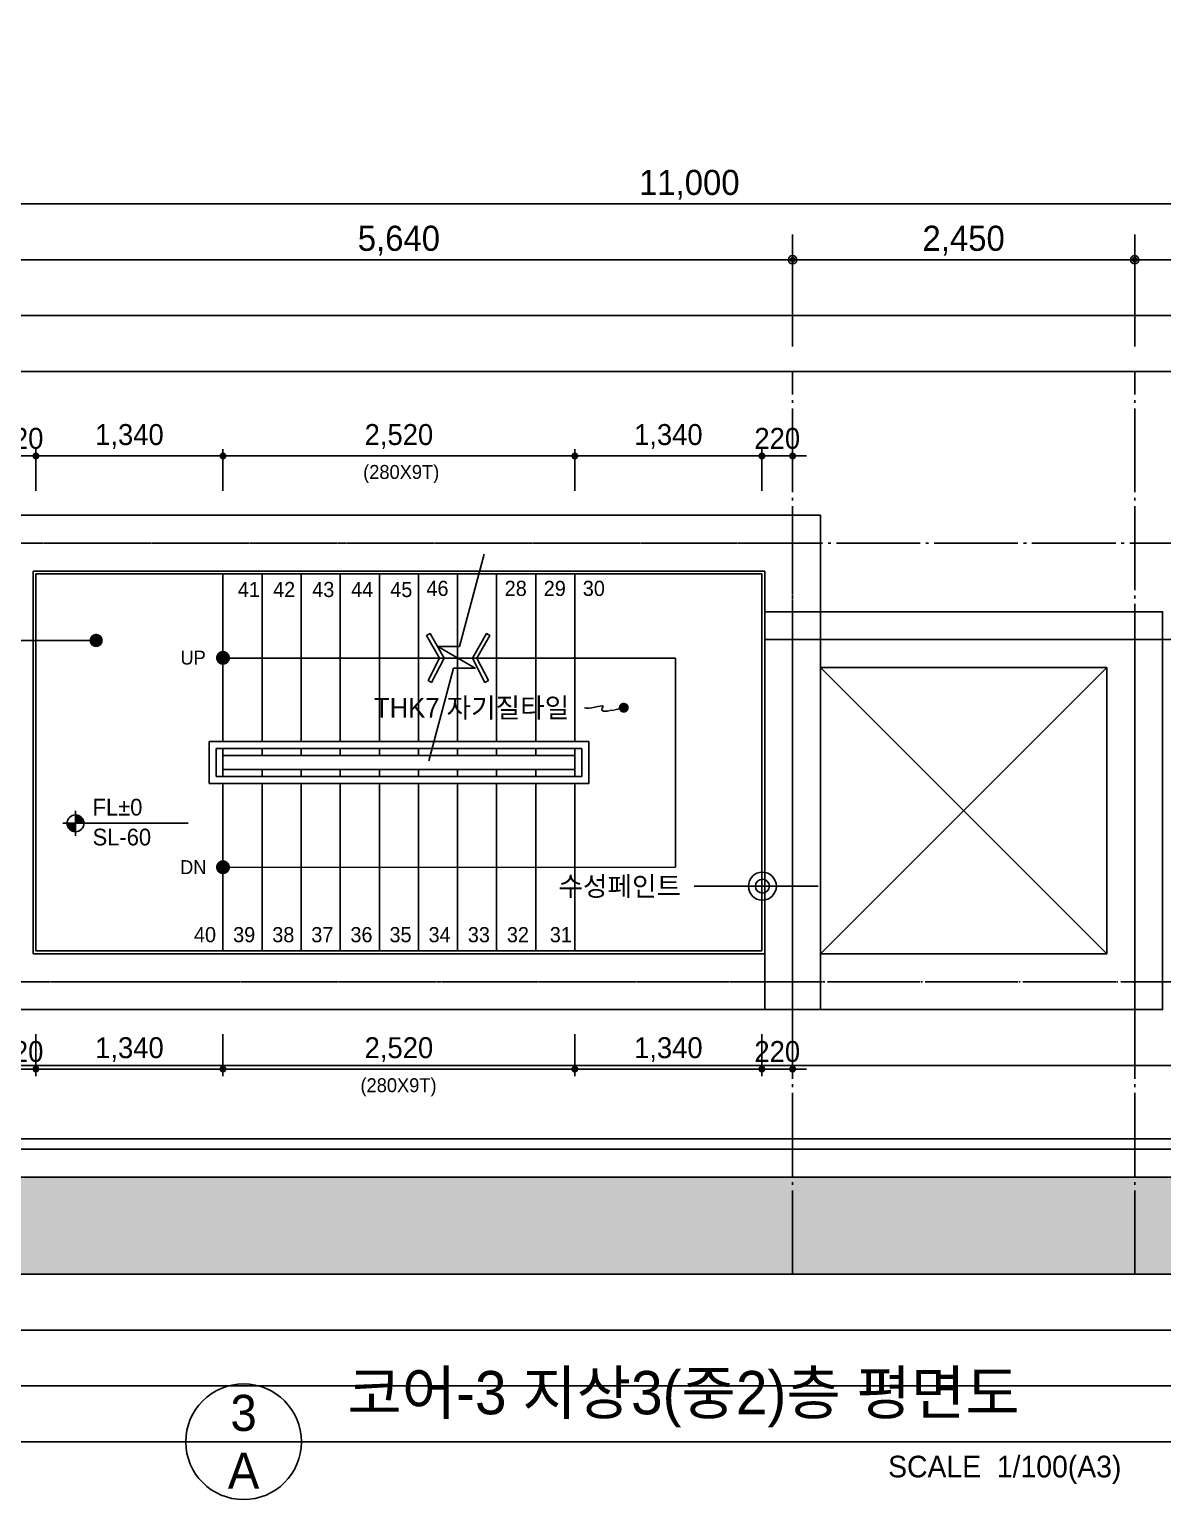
# Model space of a CAD drawing. Header units: millimetres. Extents: x 252711992 to 505989238, y 504776675 to 1009617600.
# Drawn here: x 253220922 to 253229039, y 504805853 to 504816382 of the extents above; entities that cross this region are included whole.
import ezdxf
from ezdxf.enums import TextEntityAlignment as Align
from ezdxf.xclip import XClip

# ---------------------------------------------------------------- set-up
doc = ezdxf.new("R2010")
doc.units = ezdxf.units.MM
doc.header["$XCLIPFRAME"] = 0
doc.linetypes.add('CEN', pattern=[35, 30, -2, 1, -2])
for name, color, linetype in [('$ZCDB_AUDIT_GENERATED_600D18', 7, 'Continuous'), ('0KD DIM', 7, 'Continuous'), ('4A.TEC CEN', 1, 'CEN'), ('4A.TEC CEN 보조1', 14, 'CEN'), ('4A.TEC ELE 4', 9, 'Continuous'), ('4A.TEC IND', 7, 'Continuous'), ('4A.TEC TEXT', 7, 'Continuous'), ('4A.TEC TEXT 1', 3, 'Continuous'), ('4A.TEC TEXT 2', 3, 'Continuous'), ('4A.TEC 마감선 2', 5, 'Continuous'), ('4A.TEC 벽체 1', 2, 'Continuous'), ('4A.TEC 벽체 3', 4, 'Continuous'), ('4A.TEC 심볼', 7, 'Continuous'), ('4A.TEC 해치 1', 9, 'Continuous'), ('CEN', 1, 'CEN'), ('LEV', 7, 'Continuous'), ('TEXT', 7, 'Continuous'), ('㈜SE&C TEXT', 7, 'Continuous'), ('㈜SE&C 패턴 1', 8, 'Continuous')]:
    doc.layers.add(name, color=color, linetype=linetype)
doc.layers.add('DEFPOINT', color=135, linetype='Continuous', plot=False)
doc.styles.add('나눔고딕', font='')
doc.styles.add('돋움', font='')
doc.styles.add('돋음체', font='')
doc.styles.get('나눔고딕').set_extended_font_data('Dotum')
doc.styles.get('돋움').set_extended_font_data('Dotum')
doc.styles.get('돋음체').set_extended_font_data('Dotum')
doc.dimstyles.new('DIM_600(외부치수)', dxfattribs={"dimscale": 400, "dimtxt": 3.299999999999998, "dimasz": 1, "dimexe": 2, "dimexo": 2, "dimgap": 1, "dimtad": 1, "dimdec": 0, "dimdsep": 46, "dimlunit": 6, "dimtxsty": '나눔고딕', "dimblk1": 'DIMDOT', "dimblk2": 'DIMDOT', "dimsah": 1, "dimcen": 2.5, "dimdle": 1.5, "dimclrd": 8, "dimclre": 8, "dimclrt": 3, "dimadec": 0, "dimazin": 0, "dimtfac": 1, "dimtdec": 0, "dimtix": 1, "dimtmove": 2, "dimatfit": 3, "dimldrblk": 'DIMDOT', "dimfxl": 1, "dimtvp": 1, "dimtolj": 1, "dimtzin": 0, "dimarcsym": 0})
doc.dimstyles.new('DIM_80(외부치수)', dxfattribs={"dimscale": 40, "dimtxt": 3.299999999999998, "dimasz": 1, "dimexe": 2, "dimexo": 2, "dimgap": 1, "dimtad": 1, "dimdec": 0, "dimdsep": 46, "dimlunit": 6, "dimtxsty": '돋움', "dimblk1": 'DIMDOT', "dimblk2": 'DIMDOT', "dimsah": 1, "dimcen": 2.5, "dimdle": 1.5, "dimclrd": 1, "dimclre": 7, "dimclrt": 2, "dimadec": 0, "dimazin": 0, "dimtfac": 1, "dimtdec": 0, "dimtix": 1, "dimtmove": 2, "dimatfit": 3, "dimldrblk": 'DIMDOT', "dimfxl": 1, "dimtvp": 1, "dimtolj": 1, "dimtzin": 0, "dimarcsym": 0})
doc.dimstyles.new('KD DIM 1', dxfattribs={"dimscale": 50, "dimtxt": 3, "dimasz": 1, "dimexe": 1, "dimexo": 1, "dimgap": 1, "dimtad": 1, "dimdec": 0, "dimzin": 0, "dimdsep": 46, "dimlunit": 6, "dimtxsty": '돋음체', "dimblk": 'DOT', "dimcen": 3, "dimdle": 1, "dimclrd": 256, "dimclre": 256, "dimclrt": 3, "dimazin": 0, "dimtfac": 1, "dimtdec": 0, "dimtix": 1, "dimtmove": 2, "dimatfit": 3, "dimldrblk": 'OBLIQUE', "dimfxl": 1, "dimtvp": 0.8333, "dimtolj": 1, "dimtzin": 0, "dimarcsym": 0})

# ---------------------------------------------------------------- blocks, each defined once
blk = doc.blocks.new('dwgFD3B')
at = {"layer": '4A.TEC CEN', "color": 250, "ltscale": 500}
blk.add_line((49194.51359510422, -169936.8347870111, -3333.333333333334), (357999.999995023, -169936.8347870111, -3333.333333333334), dxfattribs=at)
blk = doc.blocks.new('DIMDOT')
at = {"color": 0}
blk.add_line((-2, 0), (2, 0), dxfattribs=at)
for radius in [0.5, 0.25]:
    blk.add_circle((0, 0), radius, dxfattribs=at)
blk = doc.blocks.new('*D389')
at = {"layer": '$ZCDB_AUDIT_GENERATED_600D18', "color": 8, "lineweight": -2, "transparency": 16777216}
for p, q in [((253220148.7754982, 504814112.1607442), (253220148.7754982, 504815312.1607442)), ((253231148.7754982, 504814112.1607442), (253231148.7754982, 504815312.1607442)), ((253220208.7754982, 504815132.1607442), (253231088.7754982, 504815132.1607442))]:
    blk.add_line(p, q, dxfattribs=at)
at = {"layer": 'Defpoints', "color": 0, "transparency": 16777216}
for p in [(253231148.7754982, 504815132.1607442), (253220148.7754982, 504813932.1607442, 1.956323103513569e-09), (253231148.7754982, 504813932.1607442)]:
    blk.add_point(p, dxfattribs=at)
at = {"layer": '$ZCDB_AUDIT_GENERATED_600D18', "color": 8, "lineweight": -2, "transparency": 16777216, "xscale": 60, "yscale": 60, "zscale": 60, "rotation": 180}
blk.add_blockref('DIMDOT', (253220148.7754982, 504815132.1607442), dxfattribs=at)
at = {"layer": '$ZCDB_AUDIT_GENERATED_600D18', "color": 8, "lineweight": -2, "transparency": 16777216, "xscale": 60, "yscale": 60, "zscale": 60}
blk.add_blockref('DIMDOT', (253231148.7754982, 504815132.1607442), dxfattribs=at)
at = {"layer": '$ZCDB_AUDIT_GENERATED_600D18', "color": 3, "transparency": 16777216, "insert": (253225648.7754982, 504815269.6234308), "char_height": 180, "attachment_point": 5, "style": '나눔고딕'}
blk.add_mtext('\\A1;11,000', dxfattribs=at)
blk = doc.blocks.new('*D390')
at = {"layer": '$ZCDB_AUDIT_GENERATED_600D18', "color": 8, "lineweight": -2, "transparency": 16777216}
for p, q in [((253228838.7741419, 504814112.1607437), (253228838.7741419, 504814912.1607442)), ((253231148.7754982, 504814112.1607434), (253231148.7754982, 504814912.1607442)), ((253228898.7741419, 504814732.1607442), (253231088.7754982, 504814732.1607442))]:
    blk.add_line(p, q, dxfattribs=at)
at = {"layer": 'Defpoints', "color": 0, "transparency": 16777216}
for p in [(253231148.7754982, 504814732.1607442), (253228838.7741419, 504813932.1607437, 568.5618742549887), (253231148.7754982, 504813932.1607434, 4431.440405676482)]:
    blk.add_point(p, dxfattribs=at)
at = {"layer": '$ZCDB_AUDIT_GENERATED_600D18', "color": 8, "lineweight": -2, "transparency": 16777216, "xscale": 60, "yscale": 60, "zscale": 60, "rotation": 180}
blk.add_blockref('DIMDOT', (253228838.7741419, 504814732.1607442), dxfattribs=at)
at = {"layer": '$ZCDB_AUDIT_GENERATED_600D18', "color": 8, "lineweight": -2, "transparency": 16777216, "xscale": 60, "yscale": 60, "zscale": 60}
blk.add_blockref('DIMDOT', (253231148.7754982, 504814732.1607442), dxfattribs=at)
at = {"layer": '$ZCDB_AUDIT_GENERATED_600D18', "color": 3, "transparency": 16777216, "insert": (253229993.7748201, 504814869.6234308), "char_height": 180, "attachment_point": 5, "style": '나눔고딕'}
blk.add_mtext('\\A1;2,310', dxfattribs=at)
blk = doc.blocks.new('*D393')
at = {"layer": '$ZCDB_AUDIT_GENERATED_600D18', "color": 8, "lineweight": -2, "transparency": 16777216}
for p, q in [((253220748.7741419, 504814112.160741), (253220748.7741419, 504814912.1607442)), ((253226388.7741419, 504814112.1607372), (253226388.7741419, 504814912.1607442)), ((253220808.7741419, 504814732.1607442), (253226328.7741419, 504814732.1607442))]:
    blk.add_line(p, q, dxfattribs=at)
at = {"layer": 'Defpoints', "color": 0, "transparency": 16777216}
for p in [(253226388.7741419, 504814732.1607442), (253220748.7741419, 504813932.160741, 34666.66625857192), (253226388.7741419, 504813932.1607372, 81666.6657055349)]:
    blk.add_point(p, dxfattribs=at)
at = {"layer": '$ZCDB_AUDIT_GENERATED_600D18', "color": 8, "lineweight": -2, "transparency": 16777216, "xscale": 60, "yscale": 60, "zscale": 60, "rotation": 180}
blk.add_blockref('DIMDOT', (253220748.7741419, 504814732.1607442), dxfattribs=at)
at = {"layer": '$ZCDB_AUDIT_GENERATED_600D18', "color": 8, "lineweight": -2, "transparency": 16777216, "xscale": 60, "yscale": 60, "zscale": 60}
blk.add_blockref('DIMDOT', (253226388.7741419, 504814732.1607442), dxfattribs=at)
at = {"layer": '$ZCDB_AUDIT_GENERATED_600D18', "color": 3, "transparency": 16777216, "insert": (253223568.7741419, 504814869.6234308), "char_height": 180, "attachment_point": 5, "style": '나눔고딕'}
blk.add_mtext('\\A1;5,640', dxfattribs=at)
blk = doc.blocks.new('*D394')
at = {"layer": '$ZCDB_AUDIT_GENERATED_600D18', "color": 8, "lineweight": -2, "transparency": 16777216}
for p, q in [((253226388.7741419, 504814112.1607372), (253226388.7741419, 504814912.1607442)), ((253228838.7741419, 504814112.1607389), (253228838.7741419, 504814912.1607442)), ((253228778.7741419, 504814732.1607442), (253226448.7741419, 504814732.1607442))]:
    blk.add_line(p, q, dxfattribs=at)
at = {"layer": 'Defpoints', "color": 0, "transparency": 16777216}
for p in [(253226388.7741419, 504814732.1607442), (253226388.7741419, 504813932.1607372, 81666.6657055349), (253228838.7741419, 504813932.1607389, 61249.99927946219)]:
    blk.add_point(p, dxfattribs=at)
at = {"layer": '$ZCDB_AUDIT_GENERATED_600D18', "color": 8, "lineweight": -2, "transparency": 16777216, "xscale": 60, "yscale": 60, "zscale": 60, "rotation": 180}
blk.add_blockref('DIMDOT', (253226388.7741419, 504814732.1607442), dxfattribs=at)
at = {"layer": '$ZCDB_AUDIT_GENERATED_600D18', "color": 8, "lineweight": -2, "transparency": 16777216, "xscale": 60, "yscale": 60, "zscale": 60}
blk.add_blockref('DIMDOT', (253228838.7741419, 504814732.1607442), dxfattribs=at)
at = {"layer": '$ZCDB_AUDIT_GENERATED_600D18', "color": 3, "transparency": 16777216, "insert": (253227613.7741419, 504814869.6234308), "char_height": 180, "attachment_point": 5, "style": '나눔고딕'}
blk.add_mtext('\\A1;2,450', dxfattribs=at)
blk = doc.blocks.new('A$C8f3d9ad0')
at = {"layer": '㈜SE&C 패턴 1'}
h = blk.add_hatch(dxfattribs=at)
h.set_pattern_fill('ANSI31', color=253, scale=50.00000000000001, angle=270.0000000000022, style=0)
h.set_pattern_definition([(270, (-8191918.330706626, 2394613.068482339), (274.96306577, 1.089972556655994e-11), [158.7499999999999, -317.4999999999998]), (30.00000000000211, (-8191918.330706626, 2394613.068482339), (-137.4815328850094, 238.125000059266), [158.749999999999, -317.499999999998]), (330.0000000000023, (-8191918.330706626, 2394454.318482339), (137.4815328849906, 238.1250000592768), [158.749999999999, -317.4999999999981])])
h.paths.add_polyline_path([(21800.00143671036, 1200.001295626163), (66777.24513575435, 1200.001295626163), (66777.24513563514, 5787.500983417034), (67402.24513569474, 5954.969228684902), (66152.24513551593, 6289.905719280243), (66777.24513563514, 6457.373964428902), (66777.24513575435, 10800.00129562616), (21800.0014359951, 10800.00129562616, -0.414213562373095), (9600.001436829567, 23000.00129568577), (0.00143665075302124, 23000.00129544735, 0.414213562373095), (21800.00143647194, 1200.001295626163)])
at = {"elevation": -0.4499961073975101, "flags": 128}
for points in [[(66777.24513575435, 10800.00129562616), (21300.00143668056, 10800.00129562616, -0.4227866082722467), (9600.001436769962, 23000.00129568577)], [(66777.24513575435, 11000.00129562616), (21300.00143668056, 11000.00129562616, -0.4229308986275558), (9800.00143662095, 23000.00129568577)]]:
    blk.add_lwpolyline(points, format="xyb", dxfattribs=at)
at = {"layer": '4A.TEC 벽체 3', "elevation": -0.4499961073975101}
for points in [[(27300.00143671036, 78200.00129574537), (82300.00143659115, 78200.00129574537), (82300.00143659115, 89200.00129562616), (112000.0014364719, 89200.00129550695), (112000.0014365315, 0.001295864582061768), (71300.00143671036, 0.001295983791351318), (71300.00143665075, 11000.00129598379), (27300.00143671036, 11000.00129574537)], [(27375.00143671036, 78125.00129574537), (82375.00143659115, 78125.00129574537), (82375.00143659115, 89125.00129562616), (111925.0014364719, 89125.00129550695), (111925.0014365315, 75.00129586458206), (71375.00143671036, 75.00129598379135), (71375.00143665075, 11075.00129598379), (27375.00143671036, 11075.00129574537)]]:
    blk.add_lwpolyline(points, close=True, dxfattribs=at)
blk = doc.blocks.new('ADFAWEFQWEFQWF')
at = {"layer": '4A.TEC CEN 보조1', "ltscale": 10}
for p, q in [((200, 0), (200, 2850.000003039837)), ((2650, 2850.000003039837), (2650, 0)), ((0, 2650.000003039837), (2850, 2650.000003039837)), ((2850, 200), (0, 200))]:
    blk.add_line(p, q, dxfattribs=at)
at = {"layer": '4A.TEC 벽체 1'}
for p, q in [((400, 2450.000003576279), (400, 400.0000002384186)), ((400, 2450.000003576279), (2450, 2450.000003039837)), ((2450, 2450.000003039837), (2450, 400.0000030398369)), ((400, 400.0000002384186), (2450, 400.0000028014183))]:
    blk.add_line(p, q, dxfattribs=at)
blk.add_lwpolyline([(875.0021517574787, 2850.000003039837), (0, 2850.000003039837), (0, 0), (2850, 0), (2850, 2850.000003039837), (875.0021517574787, 2850.000003039837)], dxfattribs=at)
at = {"layer": '4A.TEC 해치 1'}
for p, q in [((400, 2450.000003576279), (2450, 400.0000030398369)), ((2450, 2450.000003039837), (400, 400.0000002384186))]:
    blk.add_line(p, q, dxfattribs=at)
blk = doc.blocks.new('ASDFAWGFQWEGRQEWR')
at = {"layer": 'CEN'}
blk.add_lwpolyline([(1711.563310235739, 117.6312502026558), (1640.734880536795, 101.4625445604324), (1594.273082643747, 94.00800722837448), (1567.469787657261, 93.40916627645493), (1555.616866767406, 97.8075498342514), (1554.00619110465, 105.3446859121323), (1557.929631829262, 114.1621026992798), (1562.679060041904, 122.4013282060623), (1563.546346962452, 128.2038905024529), (1556.924680322409, 130.2069102525711), (1543.612514823675, 129.0298780202866), (1525.509621739388, 125.7878770232201), (1504.515772283077, 121.5959903597832), (1482.53073784709, 117.5693011879921), (1461.454289674759, 114.8228927254677), (1443.186199069023, 114.4718480110168), (1429.626237303019, 117.6312502026558)], dxfattribs=at)
at = {"layer": '㈜SE&C TEXT', "color": 1, "const_width": 35.86564879630993}
blk.add_lwpolyline([(1729.496134638786, 117.6312502026558, 1), (1693.630485832691, 117.6312502026558, 1)], format="xyb", close=True, dxfattribs=at)
at = {"layer": '4A.TEC TEXT', "style": '돋움'}
blk.add_text('THK7 자기질타일', height=140, dxfattribs=at).set_placement((-76.75096759200096, 117.6312502026558), align=Align.MIDDLE_LEFT)
blk = doc.blocks.new('A$C3A5201BD')
at = {"layer": 'LEV'}
h = blk.add_hatch(color=256, dxfattribs=at)
h.paths.add_polyline_path([(199.9995037299813, 200.0000386673782), (334.9992689478677, 200.0000386674074, 0.4142135623731555), (199.9995037299813, 334.9998038851481)])
h.paths.add_polyline_path([(199.9995037299813, 65.00027344955014), (199.9995037299813, 200.0000386674074), (64.9997385123279, 200.0000386673782, 0.4142135623728401)])
at = {"layer": 'LEV', "color": 7}
for p, q in [((199.9995037299813, 0.0002734496083576), (199.9995037299813, 399.9998038851481)), ((-0.0002614879049361, 200.0000386673201), (2007.350584278698, 200.0000386679894)), ((-0.0002614876721054, 200.0000386673491), (399.9992689478677, 200.0000386674364))]:
    blk.add_line(p, q, dxfattribs=at)
blk.add_circle((199.9995037300978, 200.0000386673491), 134.9997652177996, dxfattribs=at)
blk = doc.blocks.new('_Dot')
at = {"color": 0, "linetype": 'ByBlock', "lineweight": -2}
blk.add_line((-0.5, 0), (-1, 0), dxfattribs=at)
at = {"color": 0, "linetype": 'ByBlock', "const_width": 0.5}
blk.add_lwpolyline([(-0.25, 0, 1), (0.25, 0, 1)], format="xyb", close=True, dxfattribs=at)
blk = doc.blocks.new('*D972')
at = {"layer": '0KD DIM', "lineweight": -2, "transparency": 16777216}
for p, q in [((253222308.7754983, 504813077.1429182), (253222308.7754983, 504813377.1429185)), ((253224778.7754982, 504813327.1429185), (253222358.7754983, 504813327.1429185)), ((253224828.7754982, 504813077.1429182), (253224828.7754982, 504813377.1429185))]:
    blk.add_line(p, q, dxfattribs=at)
at = {"layer": 'Defpoints', "color": 0, "transparency": 16777216}
for p in [(253222308.7754983, 504813327.1429185), (253222308.7754983, 504813027.1429182, 2.3046595742926e-09), (253224828.7754982, 504813027.1429182)]:
    blk.add_point(p, dxfattribs=at)
at = {"layer": '0KD DIM', "lineweight": -2, "transparency": 16777216, "xscale": 50, "yscale": 50, "zscale": 50, "rotation": 180}
blk.add_blockref('_Dot', (253222308.7754983, 504813327.1429185), dxfattribs=at)
at = {"layer": '0KD DIM', "lineweight": -2, "transparency": 16777216, "xscale": 50, "yscale": 50, "zscale": 50}
blk.add_blockref('_Dot', (253224828.7754982, 504813327.1429185), dxfattribs=at)
at = {"layer": '0KD DIM', "color": 3, "transparency": 16777216, "insert": (253223568.7754983, 504813466.6951573), "char_height": 150, "attachment_point": 5, "style": '돋음체'}
blk.add_mtext('\\A1;2,520', dxfattribs=at)
blk = doc.blocks.new('_OBLIQUE')
at = {"color": 0, "linetype": 'ByBlock'}
blk.add_line((-0.5, -0.5), (0.5, 0.5), dxfattribs=at)
blk = doc.blocks.new('*D973')
at = {"layer": '0KD DIM', "lineweight": -2, "transparency": 16777216}
for p, q in [((253224828.7754982, 504813077.1429182), (253224828.7754982, 504813377.1429185)), ((253224878.7754982, 504813327.1429185), (253226118.7754983, 504813327.1429185)), ((253226168.7754983, 504813077.1429182), (253226168.7754983, 504813377.1429185))]:
    blk.add_line(p, q, dxfattribs=at)
at = {"layer": 'Defpoints', "color": 0, "transparency": 16777216}
for p in [(253226168.7754983, 504813327.1429185), (253224828.7754982, 504813027.1429182), (253226168.7754983, 504813027.1429182)]:
    blk.add_point(p, dxfattribs=at)
at = {"layer": '0KD DIM', "lineweight": -2, "transparency": 16777216, "xscale": 50, "yscale": 50, "zscale": 50, "rotation": 180}
blk.add_blockref('_Dot', (253224828.7754982, 504813327.1429185), dxfattribs=at)
at = {"layer": '0KD DIM', "lineweight": -2, "transparency": 16777216, "xscale": 50, "yscale": 50, "zscale": 50}
blk.add_blockref('_Dot', (253226168.7754983, 504813327.1429185), dxfattribs=at)
at = {"layer": '0KD DIM', "color": 3, "transparency": 16777216, "insert": (253225498.7754983, 504813466.6951573), "char_height": 150, "attachment_point": 5, "style": '돋음체'}
blk.add_mtext('\\A1;1,340', dxfattribs=at)
blk = doc.blocks.new('*D974')
at = {"layer": '0KD DIM', "lineweight": -2, "transparency": 16777216}
for p, q in [((253220968.7754983, 504813077.1429182), (253220968.7754983, 504813377.1429185)), ((253222258.7754983, 504813327.1429185), (253221018.7754983, 504813327.1429185)), ((253222308.7754983, 504813077.1429183), (253222308.7754983, 504813377.1429185))]:
    blk.add_line(p, q, dxfattribs=at)
at = {"layer": 'Defpoints', "color": 0, "transparency": 16777216}
for p in [(253220968.7754983, 504813327.1429185), (253220968.7754983, 504813027.1429182), (253222308.7754983, 504813027.1429183)]:
    blk.add_point(p, dxfattribs=at)
at = {"layer": '0KD DIM', "lineweight": -2, "transparency": 16777216, "xscale": 50, "yscale": 50, "zscale": 50, "rotation": 180}
blk.add_blockref('_Dot', (253220968.7754983, 504813327.1429185), dxfattribs=at)
at = {"layer": '0KD DIM', "lineweight": -2, "transparency": 16777216, "xscale": 50, "yscale": 50, "zscale": 50}
blk.add_blockref('_Dot', (253222308.7754983, 504813327.1429185), dxfattribs=at)
at = {"layer": '0KD DIM', "color": 3, "transparency": 16777216, "insert": (253221638.7754983, 504813466.6951573), "char_height": 150, "attachment_point": 5, "style": '돋음체'}
blk.add_mtext('\\A1;1,340', dxfattribs=at)
blk = doc.blocks.new('*D975')
at = {"layer": '0KD DIM', "lineweight": -2, "transparency": 16777216}
for p, q in [((253226118.7754983, 504813327.1429185), (253226068.7754983, 504813327.1429185)), ((253226168.7754983, 504813077.1429182), (253226168.7754983, 504813377.1429185)), ((253226388.7754983, 504813327.1429185), (253226168.7754983, 504813327.1429185)), ((253226388.7754983, 504813077.1429182), (253226388.7754983, 504813377.1429185)), ((253226438.7754983, 504813327.1429185), (253226488.7754983, 504813327.1429185))]:
    blk.add_line(p, q, dxfattribs=at)
at = {"layer": 'Defpoints', "color": 0, "transparency": 16777216}
for p in [(253226168.7754983, 504813327.1429185), (253226168.7754983, 504813027.1429182), (253226388.7754983, 504813027.1429182)]:
    blk.add_point(p, dxfattribs=at)
at = {"layer": '0KD DIM', "lineweight": -2, "transparency": 16777216, "xscale": 50, "yscale": 50, "zscale": 50}
blk.add_blockref('_Dot', (253226168.7754983, 504813327.1429185), dxfattribs=at)
at = {"layer": '0KD DIM', "lineweight": -2, "transparency": 16777216, "xscale": 50, "yscale": 50, "zscale": 50, "rotation": 180}
blk.add_blockref('_Dot', (253226388.7754983, 504813327.1429185), dxfattribs=at)
at = {"layer": '0KD DIM', "color": 3, "transparency": 16777216, "insert": (253226278.7754983, 504813452.2446824), "char_height": 150, "attachment_point": 5, "style": '돋음체'}
blk.add_mtext('\\A1;220', dxfattribs=at)
blk = doc.blocks.new('*D976')
at = {"layer": '0KD DIM', "lineweight": -2, "transparency": 16777216}
for p, q in [((253220698.774142, 504813327.1429185), (253220648.774142, 504813327.1429185)), ((253220748.774142, 504813077.1429183), (253220748.774142, 504813377.1429185)), ((253220748.774142, 504813327.1429185), (253220968.7754983, 504813327.1429185)), ((253220968.7754983, 504813077.1429182), (253220968.7754983, 504813377.1429185)), ((253221018.7754983, 504813327.1429185), (253221068.7754983, 504813327.1429185))]:
    blk.add_line(p, q, dxfattribs=at)
at = {"layer": 'Defpoints', "color": 0, "transparency": 16777216}
for p in [(253220968.7754983, 504813327.1429185), (253220748.774142, 504813027.1429183), (253220968.7754983, 504813027.1429182)]:
    blk.add_point(p, dxfattribs=at)
at = {"layer": '0KD DIM', "lineweight": -2, "transparency": 16777216, "xscale": 50, "yscale": 50, "zscale": 50}
blk.add_blockref('_Dot', (253220748.774142, 504813327.1429185), dxfattribs=at)
at = {"layer": '0KD DIM', "lineweight": -2, "transparency": 16777216, "xscale": 50, "yscale": 50, "zscale": 50, "rotation": 180}
blk.add_blockref('_Dot', (253220968.7754983, 504813327.1429185), dxfattribs=at)
at = {"layer": '0KD DIM', "color": 3, "transparency": 16777216, "insert": (253220858.7748201, 504813452.2446824), "char_height": 150, "attachment_point": 5, "style": '돋음체'}
blk.add_mtext('\\A1;220', dxfattribs=at)
blk = doc.blocks.new('*D977')
at = {"layer": '0KD DIM', "lineweight": -2, "transparency": 16777216}
for p, q in [((253222308.7754982, 504809186.1429182), (253222308.7754982, 504808886.1429179)), ((253224828.7754982, 504809186.1429181), (253224828.7754982, 504808886.1429179)), ((253224778.7754982, 504808936.1429179), (253222358.7754982, 504808936.1429179))]:
    blk.add_line(p, q, dxfattribs=at)
at = {"layer": 'Defpoints', "color": 0, "transparency": 16777216}
for p in [(253222308.7754982, 504809236.1429182, 2.3046595742926e-09), (253224828.7754982, 504809236.1429181), (253222308.7754982, 504808936.1429179)]:
    blk.add_point(p, dxfattribs=at)
at = {"layer": '0KD DIM', "lineweight": -2, "transparency": 16777216, "xscale": 50, "yscale": 50, "zscale": 50, "rotation": 180}
blk.add_blockref('_Dot', (253222308.7754982, 504808936.1429179), dxfattribs=at)
at = {"layer": '0KD DIM', "lineweight": -2, "transparency": 16777216, "xscale": 50, "yscale": 50, "zscale": 50}
blk.add_blockref('_Dot', (253224828.7754982, 504808936.1429179), dxfattribs=at)
at = {"layer": '0KD DIM', "color": 3, "transparency": 16777216, "insert": (253223568.7754982, 504809075.6951567), "char_height": 150, "attachment_point": 5, "style": '돋음체'}
blk.add_mtext('\\A1;2,520', dxfattribs=at)
blk = doc.blocks.new('*D978')
at = {"layer": '0KD DIM', "lineweight": -2, "transparency": 16777216}
for p, q in [((253224828.7754982, 504809186.1429181), (253224828.7754982, 504808886.1429179)), ((253226168.7754982, 504809186.1429182), (253226168.7754982, 504808886.1429179)), ((253224878.7754982, 504808936.1429179), (253226118.7754982, 504808936.1429179))]:
    blk.add_line(p, q, dxfattribs=at)
at = {"layer": 'Defpoints', "color": 0, "transparency": 16777216}
for p in [(253224828.7754982, 504809236.1429181), (253226168.7754982, 504809236.1429182), (253226168.7754982, 504808936.1429179)]:
    blk.add_point(p, dxfattribs=at)
at = {"layer": '0KD DIM', "lineweight": -2, "transparency": 16777216, "xscale": 50, "yscale": 50, "zscale": 50, "rotation": 180}
blk.add_blockref('_Dot', (253224828.7754982, 504808936.1429179), dxfattribs=at)
at = {"layer": '0KD DIM', "lineweight": -2, "transparency": 16777216, "xscale": 50, "yscale": 50, "zscale": 50}
blk.add_blockref('_Dot', (253226168.7754982, 504808936.1429179), dxfattribs=at)
at = {"layer": '0KD DIM', "color": 3, "transparency": 16777216, "insert": (253225498.7754982, 504809075.6951567), "char_height": 150, "attachment_point": 5, "style": '돋음체'}
blk.add_mtext('\\A1;1,340', dxfattribs=at)
blk = doc.blocks.new('*D979')
at = {"layer": '0KD DIM', "lineweight": -2, "transparency": 16777216}
for p, q in [((253220968.7754982, 504809186.1429182), (253220968.7754982, 504808886.1429179)), ((253222308.7754982, 504809186.1429181), (253222308.7754982, 504808886.1429179)), ((253222258.7754982, 504808936.1429179), (253221018.7754982, 504808936.1429179))]:
    blk.add_line(p, q, dxfattribs=at)
at = {"layer": 'Defpoints', "color": 0, "transparency": 16777216}
for p in [(253220968.7754982, 504809236.1429182), (253222308.7754982, 504809236.1429181), (253220968.7754982, 504808936.1429179)]:
    blk.add_point(p, dxfattribs=at)
at = {"layer": '0KD DIM', "lineweight": -2, "transparency": 16777216, "xscale": 50, "yscale": 50, "zscale": 50, "rotation": 180}
blk.add_blockref('_Dot', (253220968.7754982, 504808936.1429179), dxfattribs=at)
at = {"layer": '0KD DIM', "lineweight": -2, "transparency": 16777216, "xscale": 50, "yscale": 50, "zscale": 50}
blk.add_blockref('_Dot', (253222308.7754982, 504808936.1429179), dxfattribs=at)
at = {"layer": '0KD DIM', "color": 3, "transparency": 16777216, "insert": (253221638.7754982, 504809075.6951567), "char_height": 150, "attachment_point": 5, "style": '돋음체'}
blk.add_mtext('\\A1;1,340', dxfattribs=at)
blk = doc.blocks.new('*D980')
at = {"layer": '0KD DIM', "lineweight": -2, "transparency": 16777216}
for p, q in [((253226168.7754982, 504809186.1429182), (253226168.7754982, 504808886.1429179)), ((253226388.7754982, 504809186.1429182), (253226388.7754982, 504808886.1429179)), ((253226118.7754982, 504808936.1429179), (253226068.7754982, 504808936.1429179)), ((253226388.7754982, 504808936.1429179), (253226168.7754982, 504808936.1429179)), ((253226438.7754982, 504808936.1429179), (253226488.7754982, 504808936.1429179))]:
    blk.add_line(p, q, dxfattribs=at)
at = {"layer": 'Defpoints', "color": 0, "transparency": 16777216}
for p in [(253226168.7754982, 504809236.1429182), (253226388.7754982, 504809236.1429182), (253226168.7754982, 504808936.1429179)]:
    blk.add_point(p, dxfattribs=at)
at = {"layer": '0KD DIM', "lineweight": -2, "transparency": 16777216, "xscale": 50, "yscale": 50, "zscale": 50}
blk.add_blockref('_Dot', (253226168.7754982, 504808936.1429179), dxfattribs=at)
at = {"layer": '0KD DIM', "lineweight": -2, "transparency": 16777216, "xscale": 50, "yscale": 50, "zscale": 50, "rotation": 180}
blk.add_blockref('_Dot', (253226388.7754982, 504808936.1429179), dxfattribs=at)
at = {"layer": '0KD DIM', "color": 3, "transparency": 16777216, "insert": (253226278.7754982, 504809061.2446818), "char_height": 150, "attachment_point": 5, "style": '돋음체'}
blk.add_mtext('\\A1;220', dxfattribs=at)
blk = doc.blocks.new('*D981')
at = {"layer": '0KD DIM', "lineweight": -2, "transparency": 16777216}
for p, q in [((253220748.7741419, 504809186.1429181), (253220748.7741419, 504808886.1429179)), ((253220968.7754982, 504809186.1429182), (253220968.7754982, 504808886.1429179)), ((253220698.7741419, 504808936.1429179), (253220648.7741419, 504808936.1429179)), ((253220748.7741419, 504808936.1429179), (253220968.7754982, 504808936.1429179)), ((253221018.7754982, 504808936.1429179), (253221068.7754982, 504808936.1429179))]:
    blk.add_line(p, q, dxfattribs=at)
at = {"layer": 'Defpoints', "color": 0, "transparency": 16777216}
for p in [(253220748.7741419, 504809236.1429181), (253220968.7754982, 504809236.1429182), (253220968.7754982, 504808936.1429179)]:
    blk.add_point(p, dxfattribs=at)
at = {"layer": '0KD DIM', "lineweight": -2, "transparency": 16777216, "xscale": 50, "yscale": 50, "zscale": 50}
blk.add_blockref('_Dot', (253220748.7741419, 504808936.1429179), dxfattribs=at)
at = {"layer": '0KD DIM', "lineweight": -2, "transparency": 16777216, "xscale": 50, "yscale": 50, "zscale": 50, "rotation": 180}
blk.add_blockref('_Dot', (253220968.7754982, 504808936.1429179), dxfattribs=at)
at = {"layer": '0KD DIM', "color": 3, "transparency": 16777216, "insert": (253220858.7748201, 504809061.2446818), "char_height": 150, "attachment_point": 5, "style": '돋음체'}
blk.add_mtext('\\A1;220', dxfattribs=at)
blk = doc.blocks.new('ADSFWEFQWEF')
at = {"layer": '4A.TEC TEXT', "style": '돋움'}
blk.add_text('수성페인트', height=140, dxfattribs=at).set_placement((559.8709662556648, 110.2937781214714), align=Align.MIDDLE_LEFT)
at = {"layer": '㈜SE&C TEXT', "color": 1}
blk.add_leader([(2020.711429685354, 110.2937781214714, -5.1186362e-09), (1532.46255376935, 110.2937781214714)], dimstyle='DIM_80(외부치수)', override={"dimasz": 5, "dimtad": 0}, dxfattribs=at)

msp = doc.modelspace()

# ---------------------------------------------------------------- linework, layer by layer
at = {"layer": '4A.TEC CEN', "ltscale": 20}
for p, q in [((253226388.7741419, 504807467.1607454, 1666.666666666672), (253226388.7741419, 504813932.1607442, 1666.666666666672)), ((253228838.7741419, 504807467.1607454, 1666.666666666672), (253228838.7741419, 504813932.1607442, 1666.666666666672)), ((253232203.050748, 504812702.1429183, 1666.666666666672), (253218892.6702329, 504812702.1429183, 1666.666666666672)), ((253232203.050748, 504812012.1429214, 1666.666666666672), (253226188.7741419, 504812012.1429214, 1666.666666666672)), ((253232203.050748, 504809562.1429183, 1666.666666666672), (253218892.6702329, 504809562.1429183, 1666.666666666672))]:
    msp.add_line(p, q, dxfattribs=at)
at = {"layer": '4A.TEC CEN 보조1'}
for p, q in [((253226388.7754982, 504809362.1429182, -3332.883337225936), (253226388.7754982, 504812902.1429182, -3332.883337225936)), ((253226588.7754982, 504812702.1429182, -3332.883337225936), (253220548.7754982, 504812702.1429182, -3332.883337225936)), ((253220548.7754982, 504809562.1429182, -3332.883337225936), (253226588.7754982, 504809562.1429182, -3332.883337225936))]:
    msp.add_line(p, q, dxfattribs=at)
at = {"layer": '4A.TEC ELE 4', "color": 8, "ltscale": 0.3}
for p, q in [((253222308.7741419, 504811282.1429182, -8332.433341118543), (253222308.774142, 504812482.1429182, -8332.433341118543)), ((253222588.7741419, 504811282.1429182, -8332.433341118543), (253222588.774142, 504812482.1429182, -8332.433341118543)), ((253222868.7741419, 504811282.1429182, -8332.433341118543), (253222868.774142, 504812482.1429182, -8332.433341118543)), ((253223148.7741419, 504811282.1429182, -8332.433341118543), (253223148.774142, 504812482.1429182, -8332.433341118543)), ((253223428.7741419, 504811282.1429182, -8332.433341118543), (253223428.774142, 504812482.1429182, -8332.433341118543)), ((253223708.7741419, 504811282.1429182, -8332.433341118543), (253223708.774142, 504812482.1429182, -8332.433341118543)), ((253224268.774142, 504812482.1429182, -8332.433341118543), (253224268.7741419, 504811282.1429182, -8332.433341118543)), ((253224548.774142, 504812482.1429182, -8332.433341118543), (253224548.7741419, 504811282.1429182, -8332.433341118543)), ((253224828.774142, 504812482.1429182, -8332.433341118543), (253224828.7741419, 504811282.1429182, -8332.433341118543)), ((253224928.7741418, 504811282.1429182, -8332.433341118543), (253222208.7741419, 504811282.1429182, -8332.433341118543)), ((253222208.7741419, 504811282.1429182, -8332.433341118543), (253222208.7741419, 504810982.1429182, -8332.433341118543)), ((253224878.7741418, 504811232.1429182, -8332.433341118543), (253222258.7741419, 504811232.1429182, -8332.433341118543)), ((253222258.7741419, 504811232.1429182, -8332.433341118543), (253222258.7741419, 504811032.1429182, -8332.433341118543)), ((253222308.7741419, 504811232.1429182, -8332.433341118543), (253222308.7741419, 504811082.1429182, -8332.433341118543)), ((253222588.7741419, 504811182.1429182, -8332.433341118543), (253222588.7741419, 504811232.1429182, -8332.433341118543)), ((253222868.7741419, 504811182.1429182, -8332.433341118543), (253222868.7741419, 504811232.1429182, -8332.433341118543)), ((253223148.7741419, 504811182.1429182, -8332.433341118543), (253223148.7741419, 504811232.1429182, -8332.433341118543)), ((253224268.7741419, 504811232.1429182, -8332.433341118543), (253224268.7741419, 504811182.1429182, -8332.433341118543)), ((253224548.7741419, 504811232.1429182, -8332.433341118543), (253224548.7741419, 504811182.1429182, -8332.433341118543)), ((253224828.7741419, 504811232.1429182, -8332.433341118543), (253224828.7741419, 504811182.1429182, -8332.433341118543)), ((253224828.7741419, 504811232.1429182, -8332.433341118543), (253224828.7741419, 504811082.1429182, -8332.433341118543)), ((253224878.7741418, 504811232.1429181, -8332.433341118543), (253224878.7741418, 504811032.1429181, -8332.433341118543)), ((253224928.7741418, 504811282.1429181, -8332.433341118543), (253224928.7741418, 504810982.1429181, -8332.433341118543)), ((253224828.7741419, 504811182.1429182, -8332.433341118543), (253222308.7741419, 504811182.1429182, -8332.433341118543)), ((253224878.7741418, 504811032.1429182, -8332.433341118543), (253222258.7741419, 504811032.1429182, -8332.433341118543)), ((253224828.7741419, 504811082.1429182, -8332.433341118543), (253222308.7741419, 504811082.1429182, -8332.433341118543)), ((253222308.7741419, 504811082.1429182, -8332.433341118543), (253222308.7741419, 504811032.1429182, -8332.433341118543)), ((253222588.7741419, 504811082.1429182, -8332.433341118543), (253222588.7741419, 504811032.1429182, -8332.433341118543)), ((253222868.7741419, 504811082.1429182, -8332.433341118543), (253222868.7741419, 504811032.1429182, -8332.433341118543)), ((253223148.7741419, 504811082.1429182, -8332.433341118543), (253223148.7741419, 504811032.1429182, -8332.433341118543)), ((253224268.7741419, 504811082.1429182, -8332.433341118543), (253224268.7741419, 504811032.1429182, -8332.433341118543)), ((253224548.7741419, 504811082.1429182, -8332.433341118543), (253224548.7741419, 504811032.1429182, -8332.433341118543)), ((253224828.7741419, 504811082.1429182, -8332.433341118543), (253224828.7741419, 504811032.1429182, -8332.433341118543)), ((253224928.7741418, 504810982.1429182, -8332.433341118543), (253222208.7741419, 504810982.1429182, -8332.433341118543)), ((253222308.7741419, 504810982.1429182, -8332.433341118543), (253222308.774142, 504809782.1429182, -8332.433341118543)), ((253222588.7741419, 504810982.1429182, -8332.433341118543), (253222588.774142, 504809782.1429182, -8332.433341118543)), ((253222868.7741419, 504810982.1429182, -8332.433341118543), (253222868.774142, 504809782.1429182, -8332.433341118543)), ((253223148.7741419, 504810982.1429182, -8332.433341118543), (253223148.774142, 504809782.1429182, -8332.433341118543)), ((253223428.7741419, 504810982.1429182, -8332.433341118543), (253223428.774142, 504809782.1429182, -8332.433341118543)), ((253223708.7741419, 504810982.1429182, -8332.433341118543), (253223708.774142, 504809782.1429182, -8332.433341118543)), ((253223988.7741419, 504810982.1429182, -8332.433341118543), (253223988.774142, 504809782.1429182, -8332.433341118543)), ((253224268.7741419, 504810982.1429182, -8332.433341118543), (253224268.774142, 504809782.1429182, -8332.433341118543)), ((253224548.7741419, 504810982.1429182, -8332.433341118543), (253224548.774142, 504809782.1429182, -8332.433341118543)), ((253224828.7741419, 504810982.1429182, -8332.433341118543), (253224828.774142, 504809782.1429182, -8332.433341118543))]:
    msp.add_line(p, q, dxfattribs=at)
at = {"layer": '4A.TEC ELE 4', "color": 8}
for p, q in [((253223988.774142, 504812482.1429182, -8332.433341118543), (253223988.774142, 504811282.1429182, -8332.433341118543)), ((253223708.7741419, 504811182.1429182, -8332.433341118543), (253223708.7741419, 504811232.1429182, -8332.433341118543)), ((253223708.7741419, 504811082.1429182, -8332.433341118543), (253223708.7741419, 504811032.1429182, -8332.433341118543))]:
    msp.add_line(p, q, dxfattribs=at)
at = {"layer": '4A.TEC ELE 4', "color": 8, "ltscale": 0.2}
for p, q in [((253223428.7741419, 504811182.1429182, -8332.433341118543), (253223428.7741419, 504811232.1429182, -8332.433341118543)), ((253223428.7741419, 504811082.1429182, -8332.433341118543), (253223428.7741419, 504811032.1429182, -8332.433341118543))]:
    msp.add_line(p, q, dxfattribs=at)
at = {"layer": '4A.TEC ELE 4', "color": 8, "ltscale": 0.02}
for p, q in [((253223988.7741419, 504811232.1429182, -8332.433341118543), (253223988.7741419, 504811182.1429182, -8332.433341118543)), ((253223988.7741419, 504811082.1429182, -8332.433341118543), (253223988.7741419, 504811032.1429182, -8332.433341118543))]:
    msp.add_line(p, q, dxfattribs=at)
at = {"layer": '4A.TEC ELE 4', "color": 8, "ltscale": 0.3, "elevation": -8332.433341118543}
msp.add_lwpolyline([(253223782.9741761, 504811144.9692178), (253223960.8027897, 504811808.6346387), (253224116.0942168, 504811808.6346387), (253223847.1215751, 504811963.9260657), (253224002.4130021, 504811963.9260657), (253224179.5553515, 504812625.0303137)], dxfattribs=at)
at = {"layer": '4A.TEC IND', "color": 8}
for p, q in [((253222308.7741419, 504811879.6429182, -8332.433341118543), (253225548.7741419, 504811879.6400829, -8332.433341118543)), ((253225548.7737949, 504810382.9366342, -8332.433341118543), (253225548.7741419, 504811879.6400829, -8332.433341118543)), ((253222298.773795, 504810380.4394693, -8332.433341118543), (253225548.7737949, 504810382.9366342, -8332.433341118543))]:
    msp.add_line(p, q, dxfattribs=at)
at = {"layer": '4A.TEC IND', "color": 8, "elevation": -8332.433341118543}
for points in [[(253223802.6823146, 504811705.0290916), (253223777.9031121, 504811719.3353708), (253223859.8411162, 504811879.6417671), (253223766.9401797, 504812040.5509093), (253223791.7193822, 504812054.8571886), (253223892.880053, 504811879.6417671)], [(253224185.2978803, 504811705.027491), (253224210.0770828, 504811719.3337703), (253224128.1390787, 504811879.6401665), (253224221.0400152, 504812040.5493088), (253224196.2608127, 504812054.855588), (253224095.1001419, 504811879.6401665)]]:
    msp.add_lwpolyline(points, close=True, dxfattribs=at)
at = {"layer": '4A.TEC IND', "const_width": 50, "elevation": -8332.433341118543}
for points in [[(253222333.7744889, 504811881.3491186, 1), (253222283.7744889, 504811881.3491186, 1)], [(253222333.7741419, 504810382.1429182, 1), (253222283.7741419, 504810382.1429182, 1)]]:
    msp.add_lwpolyline(points, format="xyb", close=True, dxfattribs=at)
at = {"layer": '4A.TEC 마감선 2'}
for p, q in [((253220968.7754982, 504812482.1429182, -3332.883337225936), (253226168.7754982, 504812482.1429182, -3332.883337225936)), ((253220968.7754982, 504809782.1429182, -3332.883337225936), (253220968.7754982, 504812482.1429182, -3332.883337225936)), ((253226168.7754982, 504812482.1429182, -3332.883337225936), (253226168.7754982, 504809782.1429182, -3332.883337225936)), ((253226168.7754982, 504809782.1429182, -3332.883337225936), (253220968.7754982, 504809782.1429182, -3332.883337225936))]:
    msp.add_line(p, q, dxfattribs=at)
at = {"layer": '4A.TEC 벽체 1'}
for p, q in [((253220548.7754982, 504812902.1429182, -3332.883337225936), (253226588.7754982, 504812902.1429182, -3332.883337225936)), ((253226588.7754982, 504812902.1429182, -3332.883337225936), (253226588.7754982, 504809362.1429182, -3332.883337225936)), ((253220948.7754982, 504812502.1429182, -3332.883337225936), (253226188.7754982, 504812502.1429182, -3332.883337225936)), ((253220948.7754982, 504809762.1429182, -3332.883337225936), (253220948.7754982, 504812502.1429182, -3332.883337225936)), ((253226188.7754982, 504812502.1429182, -3332.883337225936), (253226188.7754982, 504809762.1429182, -3332.883337225936)), ((253226188.7754982, 504809762.1429182, -3332.883337225936), (253220948.7754982, 504809762.1429182, -3332.883337225936)), ((253226588.7754982, 504809362.1429182, -3332.883337225936), (253220548.7754982, 504809362.1429182, -3332.883337225936))]:
    msp.add_line(p, q, dxfattribs=at)
at = {"layer": '4A.TEC 심볼'}
msp.add_line((253222042.3322835, 504806267.1607454, 3333.333333333334), (253228840.7531549, 504806267.1607454, 3333.333333333334), dxfattribs=at)
msp.add_circle((253222456.3322823, 504806267.1607454, 3333.333333333334), 413.9999987842205, dxfattribs=at)
at = {"layer": 'DEFPOINT', "elevation": 3333.333333333334}
for points in [[(253217692.6702329, 504815132.1607442), (253233403.050748, 504815132.1607442), (253233403.050748, 504806267.1607454), (253217692.6702329, 504806267.1607454)], [(253218092.6702329, 504814732.1607442), (253233003.050748, 504814732.1607442), (253233003.050748, 504806667.1607454), (253218092.6702329, 504806667.1607454)], [(253218492.6702329, 504814332.1607442), (253232603.050748, 504814332.1607442), (253232603.050748, 504807067.1607454), (253218492.6702329, 504807067.1607454)], [(253218892.6702329, 504813932.1607442), (253232203.050748, 504813932.1607442), (253232203.050748, 504807467.1607454), (253218892.6702329, 504807467.1607454)]]:
    msp.add_lwpolyline(points, close=True, dxfattribs=at)
at = {"layer": 'TEXT'}
msp.add_line((253219979.8844884, 504812006.0213853), (253221400.3701301, 504812006.0213853), dxfattribs=at)
at = {"layer": 'TEXT', "const_width": 47.82086465464744}
msp.add_lwpolyline([(253221400.3701301, 504812029.9318177, 1), (253221400.3701301, 504811982.110953, 1)], format="xyb", close=True, dxfattribs=at)

# ---------------------------------------------------------------- block references
ref = msp.add_blockref('dwgFD3B', (253022341.1501239, 504978898.9777052, 0.4499961073975101))
XClip(ref).set_block_clipping_path([(196551.52010899782, -171431.81695967913), (209861.9006240964, -164966.81696087122)])
for name, p in [('ASDFAWGFQWEGRQEWR', (253223467.8654391, 504811406.4926757)), ('ADSFWEFQWEF', (253224151.5268998, 504810135.8544359))]:
    msp.add_blockref(name, p)
at = {"layer": '4A.TEC ELE 4'}
ref = msp.add_blockref('A$C8f3d9ad0', (253192248.7740615, 504797362.1416225, -3332.433341118539), dxfattribs=at)
XClip(ref).set_block_clipping_path([(26643.896171301603, 10105.019122898579), (39954.276686400175, 16570.019121706486)])
at = {"layer": '4A.TEC 벽체 1', "color": 3, "rotation": 180}
msp.add_blockref('ADFAWEFQWEFQWF', (253229038.7741419, 504812212.1429214, 1666.666666666671), dxfattribs=at)
at = {"layer": 'LEV', "xscale": 0.4469841265468151, "yscale": 0.4469841265468151, "zscale": 0.4469841265468151}
msp.add_blockref('A$C3A5201BD', (253221162.8556272, 504810606.9713615), dxfattribs=at)

# ---------------------------------------------------------------- texts
at = {"layer": '0KD DIM', "color": 3, "style": '돋음체'}
for p in [(253223585.3119332, 504813212.6010741, -3332.883337225936), (253223566.0912371, 504808820.8117248, -3332.883337225936)]:
    msp.add_text('(280X9T)', height=100, dxfattribs=at).set_placement(p, align=Align.MIDDLE_CENTER)
at = {"layer": '4A.TEC TEXT 1', "style": '돋음체'}
for s, p in [('UP', (253222004.022212, 504811883.0981404, 8332.433341118543)), ('DN', (253222001.5684153, 504810382.5726202))]:
    msp.add_text(s, height=100, dxfattribs=at).set_placement(p, align=Align.MIDDLE_LEFT)
at = {"layer": '4A.TEC TEXT 2', "color": 3, "style": '나눔고딕'}
msp.add_text('코어-3 지상3(중2)층 평면도', height=310.4999990881653, dxfattribs=at).set_placement((253223199.2231049, 504806370.6607451, 3333.333333333334), align=Align.BOTTOM_LEFT)
for s, p in [('3', (253222456.3322823, 504806474.1607448, 3333.333333333334)), ('A', (253222456.3322823, 504806060.160746, 3333.333333333334))]:
    msp.add_text(s, height=258.7499992401379, dxfattribs=at).set_placement(p, align=Align.MIDDLE)
msp.add_text('SCALE  1/100(A3)', height=155.2499995440826, dxfattribs=at).set_placement((253228743.5499161, 504805965.5218989, 3333.333333333334), align=Align.BOTTOM_RIGHT)
at = {"layer": 'LEV', "style": '돋움'}
for s, p in [('FL%%P0', (253221374.9839144, 504810752.2773547)), ('SL-60', (253221374.9838449, 504810538.0687048))]:
    msp.add_text(s, height=120, dxfattribs=at).set_placement(p)
at = {"layer": 'TEXT', "style": '나눔고딕'}
for s, p in [('41', (253222573.2356689, 504812284.054047, 1666.666666666671)), ('42', (253222825.808871, 504812284.054047, 1666.666666666671)), ('43', (253223106.1037828, 504812284.054047, 1666.666666666671)), ('44', (253223384.7766797, 504812284.054047, 1666.666666666671)), ('45', (253223664.9241356, 504812284.054047, 1666.666666666671)), ('46', (253223923.9525756, 504812292.1969378, 1666.666666666671)), ('28', (253224484.6898551, 504812292.1969378, 1666.666666666671)), ('29', (253224764.3949433, 504812292.1969378, 1666.666666666671)), ('30', (253225043.9525756, 504812292.1969378, 1666.666666666671)), ('40', (253222258.9514329, 504809812.1123248, 1666.666666666671)), ('39', (253222539.5412565, 504809812.1123248, 1666.666666666671)), ('38', (253222819.8361683, 504809812.1123248, 1666.666666666671)), ('37', (253223099.5412565, 504809812.1123248, 1666.666666666671)), ('36', (253223379.5412565, 504809812.1123248, 1666.666666666671)), ('35', (253223659.3938006, 504809812.1123248, 1666.666666666671)), ('34', (253223939.2463447, 504809812.1123248, 1666.666666666671)), ('33', (253224220.5734478, 504809812.1123248, 1666.666666666671)), ('32', (253224500.278536, 504809812.1123248, 1666.666666666671)), ('31', (253224807.7053339, 504809812.1123248, 1666.666666666671))]:
    msp.add_text(s, height=108.6750001692493, dxfattribs=at).set_placement(p, align=Align.BOTTOM_RIGHT)

# ---------------------------------------------------------------- dimensions: what is measured, and where the dimension line sits
at = {"layer": '$ZCDB_AUDIT_GENERATED_600D18'}
for base, p1, p2, picture, middle in [((253231148.7754982, 504815132.1607442, -7764.323742900505), (253220148.7754982, 504813932.1607442, -7764.323742898549), (253231148.7754982, 504813932.1607442, -7764.323742900966), '*D389', (253225648.7754982, 504815269.6234308, -7764.323742900505)), ((253226388.7741419, 504814732.1607442, -7764.323742902418), (253220748.7741419, 504813932.160741, 26902.34251566951), (253226388.7741419, 504813932.1607372, 73902.34196263249), '*D393', (253223568.7741419, 504814869.6234308, -7764.323742902418)), ((253231148.7754982, 504814732.1607442, -7764.323742902418), (253228838.7741419, 504813932.1607437, -7195.761868647429), (253231148.7754982, 504813932.1607434, -3332.883337225936), '*D390', (253229993.7748201, 504814869.6234308, -7764.323742902418))]:
    dim = msp.add_linear_dim(base=base, p1=p1, p2=p2, dimstyle='DIM_600(외부치수)', override={"dimscale": 300, "dimtxt": 0.6, "dimasz": 0.2, "dimexe": 0.6, "dimexo": 0.6, "dimgap": 0.1, "dimdec": 1, "dimblk1": 'DIMDOT', "dimblk2": 'DIMDOT', "dimdle": 0.5}, dxfattribs=at)
    dim.commit()
    dim.dimension.update_dxf_attribs({"geometry": picture, "text_midpoint": middle})
dim = msp.add_linear_dim(base=(253226388.7741419, 504814732.1607442, -7764.323742902418), p1=(253228838.7741419, 504813932.1607389, 53485.67553655978), p2=(253226388.7741419, 504813932.1607372, 73902.34196263249), angle=180, dimstyle='DIM_600(외부치수)', override={"dimscale": 300, "dimtxt": 0.6, "dimasz": 0.2, "dimexe": 0.6, "dimexo": 0.6, "dimgap": 0.1, "dimdec": 1, "dimblk1": 'DIMDOT', "dimblk2": 'DIMDOT', "dimdle": 0.5}, dxfattribs=at)
dim.commit()
dim.dimension.update_dxf_attribs({"geometry": '*D394', "text_midpoint": (253227613.7741419, 504814869.6234308, -7764.323742902418)})
at = {"layer": '0KD DIM'}
for base, p1, p2, picture, middle in [((253220968.7754983, 504813327.1429185, -3332.883337225936), (253220748.774142, 504813027.1429183, -3332.883337225936), (253220968.7754983, 504813027.1429182, -3332.883337225936), '*D976', (253220858.7748201, 504813452.2446824, -3332.883337225936)), ((253226168.7754983, 504813327.1429185, -3332.883337225936), (253224828.7754982, 504813027.1429182, -3332.883337225936), (253226168.7754983, 504813027.1429182, -3332.883337225936), '*D973', (253225498.7754983, 504813466.6951573, -3332.883337225936)), ((253220968.7754982, 504808936.1429179, -3332.883337225936), (253220748.7741419, 504809236.1429181, -3332.883337225936), (253220968.7754982, 504809236.1429182, -3332.883337225936), '*D981', (253220858.7748201, 504809061.2446818, -3332.883337225936)), ((253226168.7754982, 504808936.1429179, -3332.883337225936), (253224828.7754982, 504809236.1429181, -3332.883337225936), (253226168.7754982, 504809236.1429182, -3332.883337225936), '*D978', (253225498.7754982, 504809075.6951567, -3332.883337225936))]:
    dim = msp.add_linear_dim(base=base, p1=p1, p2=p2, dimstyle='KD DIM 1', dxfattribs=at)
    dim.commit()
    dim.dimension.update_dxf_attribs({"geometry": picture, "text_midpoint": middle})
for base, p1, p2, picture, middle in [((253220968.7754983, 504813327.1429185, -3332.883337225936), (253222308.7754983, 504813027.1429183, -3332.883337225936), (253220968.7754983, 504813027.1429182, -3332.883337225936), '*D974', (253221638.7754983, 504813466.6951573, -3332.883337225936)), ((253222308.7754983, 504813327.1429185, -3332.883337225936), (253224828.7754982, 504813027.1429182, -3332.883337225359), (253222308.7754983, 504813027.1429182, -3332.883337223631), '*D972', (253223568.7754983, 504813466.6951573, -3332.883337225936)), ((253226168.7754983, 504813327.1429185, -3332.883337225936), (253226388.7754983, 504813027.1429182, -3332.883337225936), (253226168.7754983, 504813027.1429182, -3332.883337225936), '*D975', (253226278.7754983, 504813452.2446824, -3332.883337225936)), ((253220968.7754982, 504808936.1429179, -3332.883337225936), (253222308.7754982, 504809236.1429181, -3332.883337225936), (253220968.7754982, 504809236.1429182, -3332.883337225936), '*D979', (253221638.7754982, 504809075.6951567, -3332.883337225936)), ((253222308.7754982, 504808936.1429179, -3332.883337225936), (253224828.7754982, 504809236.1429181, -3332.883337225168), (253222308.7754982, 504809236.1429182, -3332.883337223632), '*D977', (253223568.7754982, 504809075.6951567, -3332.883337225936)), ((253226168.7754982, 504808936.1429179, -3332.883337225936), (253226388.7754982, 504809236.1429182, -3332.883337225936), (253226168.7754982, 504809236.1429182, -3332.883337225936), '*D980', (253226278.7754982, 504809061.2446818, -3332.883337225936))]:
    dim = msp.add_linear_dim(base=base, p1=p1, p2=p2, angle=180, dimstyle='KD DIM 1', dxfattribs=at)
    dim.commit()
    dim.dimension.update_dxf_attribs({"geometry": picture, "text_midpoint": middle})

doc.saveas('drawing.dxf')
